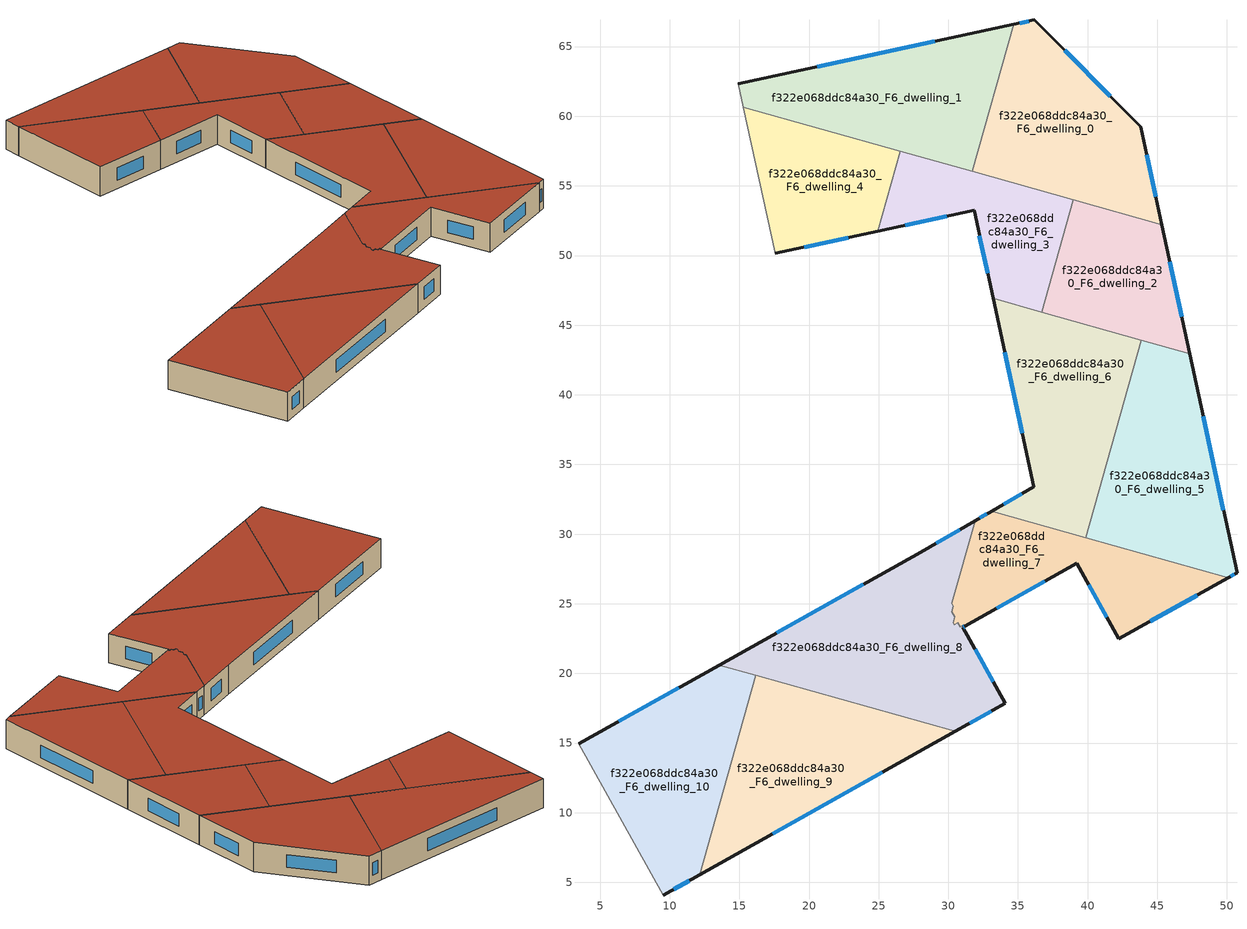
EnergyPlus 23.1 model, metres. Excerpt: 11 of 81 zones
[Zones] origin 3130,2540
f322e068ddc84a30_F6_dwelling_0
 floor to f322e068ddc84a30_F5_dwelling_0 (EU_floor_Construction): 43.8,59.23 45.32,52.21 31.72,56.04 34.69,66.6 36.18,66.92 z18
 wall outside (EU_wall_Construction): 45.32,52.21 43.8,59.23 36.18,66.92 34.69,66.6 z18:21
 wall to f322e068ddc84a30_F6_dwelling_1 (EU_wall_Construction): 34.69,66.6 31.72,56.04 z18:21
 wall to f322e068ddc84a30_F6_dwelling_3 (EU_wall_Construction): 31.72,56.04 38.96,54 z18:21
 wall to f322e068ddc84a30_F6_dwelling_2 (EU_wall_Construction): 38.96,54 45.32,52.21 z18:21
 window (EU_Window_Construction): 35.76,66.83 35.12,66.69 / 41.63,61.43 38.36,64.72 / 44.89,54.22 44.24,57.23 z18.86:20.14
 roof outside (EU_roof_Construction): 45.32,52.21 43.8,59.23 36.18,66.92 34.69,66.6 31.72,56.04 z21
f322e068ddc84a30_F6_dwelling_1
 floor to f322e068ddc84a30_F5_dwelling_1 (EU_floor_Construction): 34.69,66.6 31.72,56.04 15.29,60.65 14.93,62.32 z18
 wall outside (EU_wall_Construction): 34.69,66.6 14.93,62.32 z18:21
 wall adiabatic (EU_wall_Construction): 14.93,62.32 15.29,60.65 z18:21
 wall to f322e068ddc84a30_F6_dwelling_4 (EU_wall_Construction): 15.29,60.65 26.55,57.49 z18:21
 wall to f322e068ddc84a30_F6_dwelling_3 (EU_wall_Construction): 26.55,57.49 31.72,56.04 z18:21
 window (EU_Window_Construction): 29.04,65.38 20.58,63.54 z18.86:20.14
 roof outside (EU_roof_Construction): 31.72,56.04 34.69,66.6 14.93,62.32 15.29,60.65 z21
f322e068ddc84a30_F6_dwelling_10
 floor to f322e068ddc84a30_F5_dwelling_10 (EU_floor_Construction): 16.17,19.87 12.14,5.54 9.54,4.08 3.45,14.95 13.54,20.6 z18
 wall outside (EU_wall_Construction): 9.54,4.08 12.14,5.54 / 13.54,20.6 3.45,14.95 z18:21
 wall to f322e068ddc84a30_F6_dwelling_9 (EU_wall_Construction): 12.14,5.54 16.17,19.87 z18:21
 wall adiabatic (EU_wall_Construction): 3.45,14.95 9.54,4.08 z18:21
 wall to f322e068ddc84a30_F6_dwelling_8 (EU_wall_Construction): 16.17,19.87 13.54,20.6 z18:21
 window (EU_Window_Construction): 10.29,4.5 11.4,5.12 / 10.66,18.99 6.34,16.56 z18.86:20.14
 roof outside (EU_roof_Construction): 12.14,5.54 16.17,19.87 13.54,20.6 3.45,14.95 9.54,4.08 z21
f322e068ddc84a30_F6_dwelling_2
 floor to f322e068ddc84a30_F5_dwelling_2 (EU_floor_Construction): 45.32,52.21 47.33,42.95 36.69,45.94 38.96,54 z18
 wall outside (EU_wall_Construction): 47.33,42.95 45.32,52.21 z18:21
 wall to f322e068ddc84a30_F6_dwelling_3 (EU_wall_Construction): 38.96,54 36.69,45.94 z18:21
 wall to f322e068ddc84a30_F6_dwelling_6 (EU_wall_Construction): 36.69,45.94 43.86,43.92 z18:21
 wall to f322e068ddc84a30_F6_dwelling_5 (EU_wall_Construction): 43.86,43.92 47.33,42.95 z18:21
 window (EU_Window_Construction): 46.75,45.6 45.89,49.57 z18.86:20.14
 roof outside (EU_roof_Construction): 47.33,42.95 45.32,52.21 38.96,54 36.69,45.94 z21
f322e068ddc84a30_F6_dwelling_3
 floor to f322e068ddc84a30_F5_dwelling_3 (EU_floor_Construction): 38.96,54 36.69,45.94 33.21,46.92 31.84,53.24 24.94,51.74 26.55,57.49 z18
 wall outside (EU_wall_Construction): 24.94,51.74 31.84,53.24 33.21,46.92 z18:21
 wall to f322e068ddc84a30_F6_dwelling_4 (EU_wall_Construction): 26.55,57.49 24.94,51.74 z18:21
 wall to f322e068ddc84a30_F6_dwelling_6 (EU_wall_Construction): 33.21,46.92 36.69,45.94 z18:21
 window (EU_Window_Construction): 32.23,51.43 32.82,48.72 / 26.91,52.17 29.87,52.81 z18.86:20.14
 roof outside (EU_roof_Construction): 36.69,45.94 38.96,54 26.55,57.49 24.94,51.74 31.84,53.24 33.21,46.92 z21
f322e068ddc84a30_F6_dwelling_4
 floor to f322e068ddc84a30_F5_dwelling_4 (EU_floor_Construction): 26.55,57.49 24.94,51.74 17.56,50.15 15.29,60.65 z18
 wall outside (EU_wall_Construction): 17.56,50.15 24.94,51.74 z18:21
 wall adiabatic (EU_wall_Construction): 15.29,60.65 17.56,50.15 z18:21
 window (EU_Window_Construction): 19.67,50.6 22.83,51.29 z18.86:20.14
 roof outside (EU_roof_Construction): 24.94,51.74 26.55,57.49 15.29,60.65 17.56,50.15 z21
f322e068ddc84a30_F6_dwelling_5
 floor to f322e068ddc84a30_F5_dwelling_5 (EU_floor_Construction): 47.33,42.95 50.72,27.23 50.09,26.88 39.88,29.75 43.86,43.92 z18
 wall outside (EU_wall_Construction): 50.09,26.88 50.72,27.23 47.33,42.95 z18:21
 wall to f322e068ddc84a30_F6_dwelling_6 (EU_wall_Construction): 43.86,43.92 39.88,29.75 z18:21
 wall to f322e068ddc84a30_F6_dwelling_7 (EU_wall_Construction): 39.88,29.75 50.09,26.88 z18:21
 window (EU_Window_Construction): 49.75,31.72 48.3,38.46 / 50.27,26.98 50.54,27.13 z18.86:20.14
 roof outside (EU_roof_Construction): 50.72,27.23 47.33,42.95 43.86,43.92 39.88,29.75 50.09,26.88 z21
f322e068ddc84a30_F6_dwelling_6
 floor to f322e068ddc84a30_F5_dwelling_6 (EU_floor_Construction): 43.86,43.92 39.88,29.75 33.12,31.65 36.14,33.39 33.21,46.92 z18
 wall outside (EU_wall_Construction): 33.21,46.92 36.14,33.39 33.12,31.65 z18:21
 wall to f322e068ddc84a30_F6_dwelling_7 (EU_wall_Construction): 33.12,31.65 39.88,29.75 z18:21
 window (EU_Window_Construction): 35.27,32.89 33.98,32.15 / 34.05,43.05 35.3,37.25 z18.86:20.14
 roof outside (EU_roof_Construction): 39.88,29.75 43.86,43.92 33.21,46.92 36.14,33.39 33.12,31.65 z21
f322e068ddc84a30_F6_dwelling_7
 floor to f322e068ddc84a30_F5_dwelling_7 (EU_floor_Construction): 50.09,26.88 42.25,22.48 39.22,27.89 31.18,23.38 31.1,23.51 30.84,23.36 30.7,23.62 30.43,23.48 30.34,23.65 30.45,24.06 30.24,24.43 30.36,24.84 30.26,25.02 31.93,30.97 33.12,31.65 z18
 wall outside (EU_wall_Construction): 33.12,31.65 31.93,30.97 / 31.18,23.38 39.22,27.89 42.25,22.48 50.09,26.88 z18:21
 wall to f322e068ddc84a30_F6_dwelling_8 (EU_wall_Construction): 31.93,30.97 30.26,25.02 30.36,24.84 30.24,24.43 30.45,24.06 30.34,23.65 30.43,23.48 30.7,23.62 30.84,23.36 31.1,23.51 31.18,23.38 z18:21
 window (EU_Window_Construction): 32.78,31.46 32.27,31.16 / 44.49,23.74 47.85,25.62 / 40.08,26.35 41.38,24.03 / 33.47,24.67 36.92,26.6 z18.86:20.14
 roof outside (EU_roof_Construction): 50.09,26.88 33.12,31.65 31.93,30.97 30.26,25.02 30.36,24.84 30.24,24.43 30.45,24.06 30.34,23.65 30.43,23.48 30.7,23.62 30.84,23.36 31.1,23.51 31.18,23.38 39.22,27.89 42.25,22.48 z21
f322e068ddc84a30_F6_dwelling_8
 floor to f322e068ddc84a30_F5_dwelling_8 (EU_floor_Construction): 31.93,30.97 30.26,25.02 30.36,24.84 30.24,24.43 30.45,24.06 30.34,23.65 30.43,23.48 30.7,23.62 30.84,23.36 31.1,23.51 31.18,23.38 31.05,23.31 34.1,17.85 30.51,15.84 13.54,20.6 28.01,28.72 z18
 wall outside (EU_wall_Construction): 30.51,15.84 34.1,17.85 31.05,23.31 31.18,23.38 / 31.93,30.97 28.01,28.72 13.54,20.6 z18:21
 wall to f322e068ddc84a30_F6_dwelling_9 (EU_wall_Construction): 16.17,19.87 30.51,15.84 z18:21
 window (EU_Window_Construction): 31.08,23.33 31.14,23.36 / 33.23,19.41 31.92,21.75 / 31.54,16.41 33.08,17.28 / 23.88,26.4 17.68,22.92 / 30.81,30.32 29.13,29.36 z18.86:20.14
 roof outside (EU_roof_Construction): 34.1,17.85 31.05,23.31 31.18,23.38 31.1,23.51 30.84,23.36 30.7,23.62 30.43,23.48 30.34,23.65 30.45,24.06 30.24,24.43 30.36,24.84 30.26,25.02 31.93,30.97 28.01,28.72 13.54,20.6 30.51,15.84 z21
f322e068ddc84a30_F6_dwelling_9
 floor to f322e068ddc84a30_F5_dwelling_9 (EU_floor_Construction): 30.51,15.84 12.14,5.54 16.17,19.87 z18
 wall outside (EU_wall_Construction): 12.14,5.54 30.51,15.84 z18:21
 window (EU_Window_Construction): 17.39,8.48 25.26,12.89 z18.86:20.14
 roof outside (EU_roof_Construction): 30.51,15.84 16.17,19.87 12.14,5.54 z21
[Building]
EU S2 Campaign: North Axis=0; Terrain=City; Solar Distribution=FullExterior
[Site:Location]
Helsinki-Vantaa.AP: Latitude=60.317; Longitude=24.963; Time Zone=2; Elevation=54.6
[SizingPeriod:WeatherFileDays]
AnnualSizingPeriod: Begin Month=1; Begin Day of Month=1; End Month=12; End Day of Month=31; Day of Week for Start Day=Monday; Use Weather File Daylight Saving Period=No; Use Weather File Rain and Snow Indicators=No
[MATERIAL]
EU_InternalMass_Material: Roughness=MediumRough; Thickness=0.1; Conductivity=1; Density=1800; Specific Heat=900; Thermal Absorptance=0.9; Solar Absorptance=0.7; Visible Absorptance=0.7
[MATERIAL:NOMASS] Roughness=MediumRough; Thermal Absorptance=0.9; Solar Absorptance=0.7; Visible Absorptance=0.7
Name | Thermal Resistance
EU_wall_NoMass | 5.91765
EU_roof_NoMass | 11.1778
EU_floor_NoMass | 6.2875
[WINDOWMATERIAL:SIMPLEGLAZINGSYSTEM]
EU_Window_SimpleGlazing: UFactor=0.994035; Solar Heat Gain Coefficient=0.7; Visible Transmittance=0.7
[CONSTRUCTION]
EU_wall_Construction: EU_wall_NoMass
EU_roof_Construction: EU_roof_NoMass
EU_floor_Construction: EU_floor_NoMass
EU_Window_Construction: EU_Window_SimpleGlazing
EU_InternalMass_Construction: EU_InternalMass_Material
[ZONE] Type=1; Multiplier=1; Ceiling Height=autocalculate; Floor Area=autocalculate; Part of Total Floor Area=Yes
Name | Volume
f322e068ddc84a30_F6_dwelling_0 | 332.662
f322e068ddc84a30_F6_dwelling_1 | 332.667
f322e068ddc84a30_F6_dwelling_10 | 332.717
f322e068ddc84a30_F6_dwelling_2 | 221.779
f322e068ddc84a30_F6_dwelling_3 | 221.792
f322e068ddc84a30_F6_dwelling_4 | 226.344
f322e068ddc84a30_F6_dwelling_5 | 330.368
f322e068ddc84a30_F6_dwelling_6 | 330.428
f322e068ddc84a30_F6_dwelling_7 | 248.999
f322e068ddc84a30_F6_dwelling_8 | 416.416
f322e068ddc84a30_F6_dwelling_9 | 332.653
[INTERNALMASS] Construction=EU_InternalMass_Construction
Name | Zone or ZoneList | Surface Area
f322e068ddc84a30_F6_dwelling_0_EU_InternalMass | f322e068ddc84a30_F6_dwelling_0 | 110.887
f322e068ddc84a30_F6_dwelling_1_EU_InternalMass | f322e068ddc84a30_F6_dwelling_1 | 110.889
f322e068ddc84a30_F6_dwelling_2_EU_InternalMass | f322e068ddc84a30_F6_dwelling_2 | 73.9264
f322e068ddc84a30_F6_dwelling_3_EU_InternalMass | f322e068ddc84a30_F6_dwelling_3 | 73.9304
f322e068ddc84a30_F6_dwelling_4_EU_InternalMass | f322e068ddc84a30_F6_dwelling_4 | 75.4497
f322e068ddc84a30_F6_dwelling_5_EU_InternalMass | f322e068ddc84a30_F6_dwelling_5 | 110.122
f322e068ddc84a30_F6_dwelling_6_EU_InternalMass | f322e068ddc84a30_F6_dwelling_6 | 110.142
f322e068ddc84a30_F6_dwelling_7_EU_InternalMass | f322e068ddc84a30_F6_dwelling_7 | 83.0002
f322e068ddc84a30_F6_dwelling_8_EU_InternalMass | f322e068ddc84a30_F6_dwelling_8 | 138.805
f322e068ddc84a30_F6_dwelling_9_EU_InternalMass | f322e068ddc84a30_F6_dwelling_9 | 110.891
f322e068ddc84a30_F6_dwelling_10_EU_InternalMass | f322e068ddc84a30_F6_dwelling_10 | 110.906
[OTHEREQUIPMENT] Fuel Type=Electricity; Design Level Calculation Method=Watts/Area; Power per Zone Floor Area=1; Fraction Latent=0; Fraction Radiant=0; Fraction Lost=0; Carbon Dioxide Generation Rate=0; EndUse Subcategory=EU_Step8_InternalGains
Name | Zone or ZoneList or Space or SpaceList | Schedule
EU_Step8_InternalGain_f322e068ddc84a30_F6_dwelling_0_f000 | f322e068ddc84a30_F6_dwelling_0 | EU_Step8_GainSchedule_f322e068ddc84a30_F6_dwelling_0_f000
EU_Step8_InternalGain_f322e068ddc84a30_F6_dwelling_1_f000 | f322e068ddc84a30_F6_dwelling_1 | EU_Step8_GainSchedule_f322e068ddc84a30_F6_dwelling_1_f000
EU_Step8_InternalGain_f322e068ddc84a30_F6_dwelling_2_f000 | f322e068ddc84a30_F6_dwelling_2 | EU_Step8_GainSchedule_f322e068ddc84a30_F6_dwelling_2_f000
EU_Step8_InternalGain_f322e068ddc84a30_F6_dwelling_3_f000 | f322e068ddc84a30_F6_dwelling_3 | EU_Step8_GainSchedule_f322e068ddc84a30_F6_dwelling_3_f000
EU_Step8_InternalGain_f322e068ddc84a30_F6_dwelling_4_f000 | f322e068ddc84a30_F6_dwelling_4 | EU_Step8_GainSchedule_f322e068ddc84a30_F6_dwelling_4_f000
EU_Step8_InternalGain_f322e068ddc84a30_F6_dwelling_5_f000 | f322e068ddc84a30_F6_dwelling_5 | EU_Step8_GainSchedule_f322e068ddc84a30_F6_dwelling_5_f000
EU_Step8_InternalGain_f322e068ddc84a30_F6_dwelling_6_f000 | f322e068ddc84a30_F6_dwelling_6 | EU_Step8_GainSchedule_f322e068ddc84a30_F6_dwelling_6_f000
EU_Step8_InternalGain_f322e068ddc84a30_F6_dwelling_7_f000 | f322e068ddc84a30_F6_dwelling_7 | EU_Step8_GainSchedule_f322e068ddc84a30_F6_dwelling_7_f000
EU_Step8_InternalGain_f322e068ddc84a30_F6_dwelling_8_f000 | f322e068ddc84a30_F6_dwelling_8 | EU_Step8_GainSchedule_f322e068ddc84a30_F6_dwelling_8_f000
EU_Step8_InternalGain_f322e068ddc84a30_F6_dwelling_9_f000 | f322e068ddc84a30_F6_dwelling_9 | EU_Step8_GainSchedule_f322e068ddc84a30_F6_dwelling_9_f000
EU_Step8_InternalGain_f322e068ddc84a30_F6_dwelling_10_f000 | f322e068ddc84a30_F6_dwelling_10 | EU_Step8_GainSchedule_f322e068ddc84a30_F6_dwelling_10_f000
[ZONEVENTILATION:DESIGNFLOWRATE] Schedule=EU_AlwaysOn; Design Flow Rate Calculation Method=AirChanges/Hour; Air Changes per Hour=0.596421; Ventilation Type=Natural; Fan Pressure Rise=0; Fan Total Efficiency=1; Constant Term Coefficient=1; Temperature Term Coefficient=0; Velocity Term Coefficient=0; Velocity Squared Term Coefficient=0; Minimum Indoor Temperature=-100; Maximum Indoor Temperature=100; Delta Temperature=-100; Minimum Outdoor Temperature=-100; Maximum Outdoor Temperature=100; Maximum Wind Speed=40
Name | Zone or ZoneList or Space or SpaceList
EU_ConstantAir_f322e068ddc84a30_F6_dwelling_0 | f322e068ddc84a30_F6_dwelling_0
EU_ConstantAir_f322e068ddc84a30_F6_dwelling_1 | f322e068ddc84a30_F6_dwelling_1
EU_ConstantAir_f322e068ddc84a30_F6_dwelling_2 | f322e068ddc84a30_F6_dwelling_2
EU_ConstantAir_f322e068ddc84a30_F6_dwelling_3 | f322e068ddc84a30_F6_dwelling_3
EU_ConstantAir_f322e068ddc84a30_F6_dwelling_4 | f322e068ddc84a30_F6_dwelling_4
EU_ConstantAir_f322e068ddc84a30_F6_dwelling_5 | f322e068ddc84a30_F6_dwelling_5
EU_ConstantAir_f322e068ddc84a30_F6_dwelling_6 | f322e068ddc84a30_F6_dwelling_6
EU_ConstantAir_f322e068ddc84a30_F6_dwelling_7 | f322e068ddc84a30_F6_dwelling_7
EU_ConstantAir_f322e068ddc84a30_F6_dwelling_8 | f322e068ddc84a30_F6_dwelling_8
EU_ConstantAir_f322e068ddc84a30_F6_dwelling_9 | f322e068ddc84a30_F6_dwelling_9
EU_ConstantAir_f322e068ddc84a30_F6_dwelling_10 | f322e068ddc84a30_F6_dwelling_10
[HVACTEMPLATE:THERMOSTAT] Constant Heating Setpoint=20; Constant Cooling Setpoint=50
EU_HeatOnly_f322e068ddc84a30_F0_dwelling_0; EU_HeatOnly_f322e068ddc84a30_F0_dwelling_1; EU_HeatOnly_f322e068ddc84a30_F0_dwelling_2; EU_HeatOnly_f322e068ddc84a30_F0_dwelling_3; EU_HeatOnly_f322e068ddc84a30_F0_dwelling_4; EU_HeatOnly_f322e068ddc84a30_F0_dwelling_5; EU_HeatOnly_f322e068ddc84a30_F0_dwelling_6; EU_HeatOnly_f322e068ddc84a30_F0_dwelling_7; EU_HeatOnly_f322e068ddc84a30_F0_dwelling_8; EU_HeatOnly_f322e068ddc84a30_F0_dwelling_9; EU_HeatOnly_f322e068ddc84a30_F0_dwelling_10; EU_HeatOnly_f322e068ddc84a30_F0_dwelling_11; EU_HeatOnly_f322e068ddc84a30_F1_dwelling_0; EU_HeatOnly_f322e068ddc84a30_F1_dwelling_1; EU_HeatOnly_f322e068ddc84a30_F1_dwelling_2; EU_HeatOnly_f322e068ddc84a30_F1_dwelling_3; EU_HeatOnly_f322e068ddc84a30_F1_dwelling_4; EU_HeatOnly_f322e068ddc84a30_F1_dwelling_5; EU_HeatOnly_f322e068ddc84a30_F1_dwelling_6; EU_HeatOnly_f322e068ddc84a30_F1_dwelling_7; EU_HeatOnly_f322e068ddc84a30_F1_dwelling_8; EU_HeatOnly_f322e068ddc84a30_F1_dwelling_9; EU_HeatOnly_f322e068ddc84a30_F1_dwelling_10; EU_HeatOnly_f322e068ddc84a30_F1_dwelling_11; EU_HeatOnly_f322e068ddc84a30_F2_dwelling_0; EU_HeatOnly_f322e068ddc84a30_F2_dwelling_1; EU_HeatOnly_f322e068ddc84a30_F2_dwelling_2; EU_HeatOnly_f322e068ddc84a30_F2_dwelling_3; EU_HeatOnly_f322e068ddc84a30_F2_dwelling_4; EU_HeatOnly_f322e068ddc84a30_F2_dwelling_5; EU_HeatOnly_f322e068ddc84a30_F2_dwelling_6; EU_HeatOnly_f322e068ddc84a30_F2_dwelling_7; EU_HeatOnly_f322e068ddc84a30_F2_dwelling_8; EU_HeatOnly_f322e068ddc84a30_F2_dwelling_9; EU_HeatOnly_f322e068ddc84a30_F2_dwelling_10; EU_HeatOnly_f322e068ddc84a30_F2_dwelling_11; EU_HeatOnly_f322e068ddc84a30_F3_dwelling_0; EU_HeatOnly_f322e068ddc84a30_F3_dwelling_1; EU_HeatOnly_f322e068ddc84a30_F3_dwelling_2; EU_HeatOnly_f322e068ddc84a30_F3_dwelling_3; EU_HeatOnly_f322e068ddc84a30_F3_dwelling_4; EU_HeatOnly_f322e068ddc84a30_F3_dwelling_5; EU_HeatOnly_f322e068ddc84a30_F3_dwelling_6; EU_HeatOnly_f322e068ddc84a30_F3_dwelling_7; EU_HeatOnly_f322e068ddc84a30_F3_dwelling_8; EU_HeatOnly_f322e068ddc84a30_F3_dwelling_9; EU_HeatOnly_f322e068ddc84a30_F3_dwelling_10; EU_HeatOnly_f322e068ddc84a30_F3_dwelling_11; EU_HeatOnly_f322e068ddc84a30_F4_dwelling_0; EU_HeatOnly_f322e068ddc84a30_F4_dwelling_1; EU_HeatOnly_f322e068ddc84a30_F4_dwelling_2; EU_HeatOnly_f322e068ddc84a30_F4_dwelling_3; EU_HeatOnly_f322e068ddc84a30_F4_dwelling_4; EU_HeatOnly_f322e068ddc84a30_F4_dwelling_5; EU_HeatOnly_f322e068ddc84a30_F4_dwelling_6; EU_HeatOnly_f322e068ddc84a30_F4_dwelling_7; EU_HeatOnly_f322e068ddc84a30_F4_dwelling_8; EU_HeatOnly_f322e068ddc84a30_F4_dwelling_9; EU_HeatOnly_f322e068ddc84a30_F4_dwelling_10; EU_HeatOnly_f322e068ddc84a30_F5_dwelling_0; EU_HeatOnly_f322e068ddc84a30_F5_dwelling_1; EU_HeatOnly_f322e068ddc84a30_F5_dwelling_2; EU_HeatOnly_f322e068ddc84a30_F5_dwelling_3; EU_HeatOnly_f322e068ddc84a30_F5_dwelling_4; EU_HeatOnly_f322e068ddc84a30_F5_dwelling_5; EU_HeatOnly_f322e068ddc84a30_F5_dwelling_6; EU_HeatOnly_f322e068ddc84a30_F5_dwelling_7; EU_HeatOnly_f322e068ddc84a30_F5_dwelling_8; EU_HeatOnly_f322e068ddc84a30_F5_dwelling_9; EU_HeatOnly_f322e068ddc84a30_F5_dwelling_10; EU_HeatOnly_f322e068ddc84a30_F6_dwelling_0; EU_HeatOnly_f322e068ddc84a30_F6_dwelling_1; EU_HeatOnly_f322e068ddc84a30_F6_dwelling_2; EU_HeatOnly_f322e068ddc84a30_F6_dwelling_3; EU_HeatOnly_f322e068ddc84a30_F6_dwelling_4; EU_HeatOnly_f322e068ddc84a30_F6_dwelling_5; EU_HeatOnly_f322e068ddc84a30_F6_dwelling_6; EU_HeatOnly_f322e068ddc84a30_F6_dwelling_7; EU_HeatOnly_f322e068ddc84a30_F6_dwelling_8; EU_HeatOnly_f322e068ddc84a30_F6_dwelling_9; EU_HeatOnly_f322e068ddc84a30_F6_dwelling_10
[HVACTEMPLATE:ZONE:IDEALLOADSAIRSYSTEM] System Availability Schedule=EU_AlwaysOn; Maximum Heating Supply Air Temperature=50; Minimum Cooling Supply Air Temperature=13; Maximum Heating Supply Air Humidity Ratio=0.0156; Minimum Cooling Supply Air Humidity Ratio=0.0077; Heating Limit=NoLimit; Cooling Limit=NoLimit; Heating Availability Schedule=EU_AlwaysOn; Cooling Availability Schedule=EU_CoolingOff; Dehumidification Control Type=ConstantSensibleHeatRatio; Cooling Sensible Heat Ratio=0.7; Dehumidification Setpoint=60; Humidification Control Type=None; Humidification Setpoint=30; Outdoor Air Method=None; Outdoor Air Flow Rate per Person=0.00944; Outdoor Air Flow Rate per Zone Floor Area=0; Outdoor Air Flow Rate per Zone=0; Demand Controlled Ventilation Type=None; Outdoor Air Economizer Type=NoEconomizer; Heat Recovery Type=None; Sensible Heat Recovery Effectiveness=0.7; Latent Heat Recovery Effectiveness=0.65
Name | Template Thermostat
f322e068ddc84a30_F6_dwelling_0 | EU_HeatOnly_f322e068ddc84a30_F6_dwelling_0
f322e068ddc84a30_F6_dwelling_1 | EU_HeatOnly_f322e068ddc84a30_F6_dwelling_1
f322e068ddc84a30_F6_dwelling_2 | EU_HeatOnly_f322e068ddc84a30_F6_dwelling_2
f322e068ddc84a30_F6_dwelling_3 | EU_HeatOnly_f322e068ddc84a30_F6_dwelling_3
f322e068ddc84a30_F6_dwelling_4 | EU_HeatOnly_f322e068ddc84a30_F6_dwelling_4
f322e068ddc84a30_F6_dwelling_5 | EU_HeatOnly_f322e068ddc84a30_F6_dwelling_5
f322e068ddc84a30_F6_dwelling_6 | EU_HeatOnly_f322e068ddc84a30_F6_dwelling_6
f322e068ddc84a30_F6_dwelling_7 | EU_HeatOnly_f322e068ddc84a30_F6_dwelling_7
f322e068ddc84a30_F6_dwelling_8 | EU_HeatOnly_f322e068ddc84a30_F6_dwelling_8
f322e068ddc84a30_F6_dwelling_9 | EU_HeatOnly_f322e068ddc84a30_F6_dwelling_9
f322e068ddc84a30_F6_dwelling_10 | EU_HeatOnly_f322e068ddc84a30_F6_dwelling_10
[SIZING:ZONE] Zone Cooling Design Supply Air Temperature Input Method=SupplyAirTemperature; Zone Cooling Design Supply Air Temperature=13; Zone Heating Design Supply Air Temperature Input Method=SupplyAirTemperature; Zone Heating Design Supply Air Temperature=50; Zone Cooling Design Supply Air Humidity Ratio=0.008; Zone Heating Design Supply Air Humidity Ratio=0.008; Cooling Design Air Flow Method=DesignDay; Cooling Design Air Flow Rate=0; Cooling Minimum Air Flow per Zone Floor Area=0.000762; Cooling Minimum Air Flow=0; Cooling Minimum Air Flow Fraction=0.2; Heating Design Air Flow Method=DesignDay; Heating Design Air Flow Rate=0; Heating Maximum Air Flow per Zone Floor Area=0.002032; Heating Maximum Air Flow=0.141576; Heating Maximum Air Flow Fraction=0.3; Account for Dedicated Outdoor Air System=No; Dedicated Outdoor Air System Control Strategy=NeutralSupplyAir; Dedicated Outdoor Air Low Setpoint Temperature for Design=autosize; Dedicated Outdoor Air High Setpoint Temperature for Design=autosize; Zone Load Sizing Method=Sensible Load Only No Latent Load; Zone Latent Cooling Design Supply Air Humidity Ratio Input Method=HumidityRatioDifference; Zone Cooling Design Supply Air Humidity Ratio Difference=0.005; Zone Latent Heating Design Supply Air Humidity Ratio Input Method=HumidityRatioDifference; Zone Humidification Design Supply Air Humidity Ratio Difference=0.005
f322e068ddc84a30_F6_dwelling_0; f322e068ddc84a30_F6_dwelling_1; f322e068ddc84a30_F6_dwelling_2; f322e068ddc84a30_F6_dwelling_3; f322e068ddc84a30_F6_dwelling_4; f322e068ddc84a30_F6_dwelling_5; f322e068ddc84a30_F6_dwelling_6; f322e068ddc84a30_F6_dwelling_7; f322e068ddc84a30_F6_dwelling_8; f322e068ddc84a30_F6_dwelling_9; f322e068ddc84a30_F6_dwelling_10
[SCHEDULE:CONSTANT]
Name | Hourly Value
EU_AlwaysOn | 1
EU_CoolingOff | 0
[SCHEDULE:FILE] Column Number=1; Rows to Skip at Top=0; Number of Hours of Data=8760; Column Separator=Comma; Interpolate to Timestep=No; Minutes per Item=60; Adjust Schedule for Daylight Savings=Yes
Name | File
EU_Step8_GainSchedule_f322e068ddc84a30_F6_dwelling_0_f000 | ../../schedules/f322e068ddc84a30/f322e068ddc84a30_F6_dwelling_0_f000_gain.csv
EU_Step8_GainSchedule_f322e068ddc84a30_F6_dwelling_1_f000 | ../../schedules/f322e068ddc84a30/f322e068ddc84a30_F6_dwelling_1_f000_gain.csv
EU_Step8_GainSchedule_f322e068ddc84a30_F6_dwelling_2_f000 | ../../schedules/f322e068ddc84a30/f322e068ddc84a30_F6_dwelling_2_f000_gain.csv
EU_Step8_GainSchedule_f322e068ddc84a30_F6_dwelling_3_f000 | ../../schedules/f322e068ddc84a30/f322e068ddc84a30_F6_dwelling_3_f000_gain.csv
EU_Step8_GainSchedule_f322e068ddc84a30_F6_dwelling_4_f000 | ../../schedules/f322e068ddc84a30/f322e068ddc84a30_F6_dwelling_4_f000_gain.csv
EU_Step8_GainSchedule_f322e068ddc84a30_F6_dwelling_5_f000 | ../../schedules/f322e068ddc84a30/f322e068ddc84a30_F6_dwelling_5_f000_gain.csv
EU_Step8_GainSchedule_f322e068ddc84a30_F6_dwelling_6_f000 | ../../schedules/f322e068ddc84a30/f322e068ddc84a30_F6_dwelling_6_f000_gain.csv
EU_Step8_GainSchedule_f322e068ddc84a30_F6_dwelling_7_f000 | ../../schedules/f322e068ddc84a30/f322e068ddc84a30_F6_dwelling_7_f000_gain.csv
EU_Step8_GainSchedule_f322e068ddc84a30_F6_dwelling_8_f000 | ../../schedules/f322e068ddc84a30/f322e068ddc84a30_F6_dwelling_8_f000_gain.csv
EU_Step8_GainSchedule_f322e068ddc84a30_F6_dwelling_9_f000 | ../../schedules/f322e068ddc84a30/f322e068ddc84a30_F6_dwelling_9_f000_gain.csv
EU_Step8_GainSchedule_f322e068ddc84a30_F6_dwelling_10_f000 | ../../schedules/f322e068ddc84a30/f322e068ddc84a30_F6_dwelling_10_f000_gain.csv
